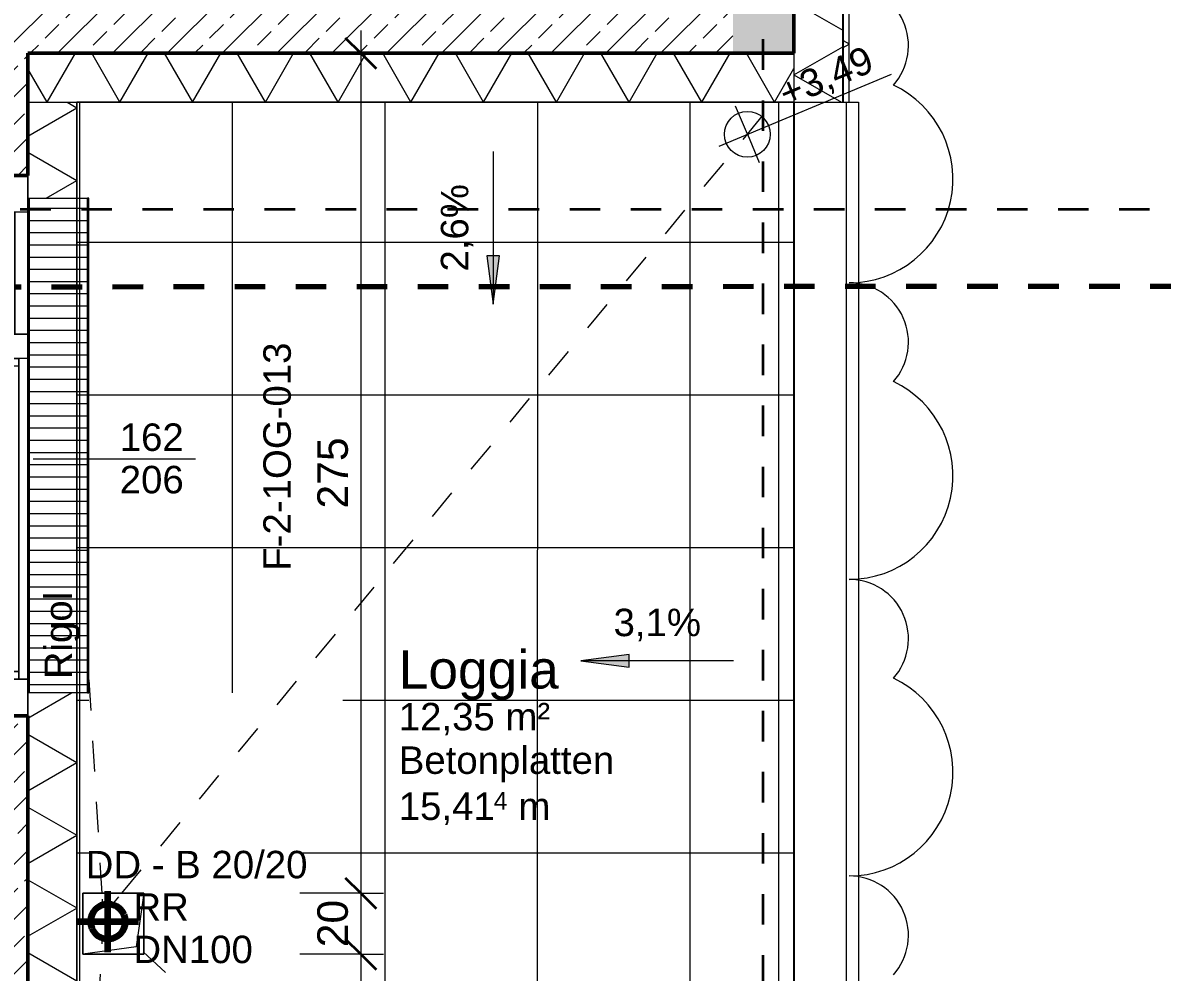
# Model space of a CAD drawing. Header units: metres. Extents: x -67.4 to -27.2, y 43.9 to 89.6.
# Drawn here: x -40.036 to -36.302, y 52.619 to 55.729 of the extents above; entities that cross this region are included whole.
import ezdxf

# ---------------------------------------------------------------- set-up
doc = ezdxf.new("R2010")
doc.units = ezdxf.units.M
for name, pattern in [('Achse', [0.009, 0.005, -0.002, 0, -0.002]), ('Strich Punkt Mittel', [0.015875, 0.00635, -0.004763, 0, -0.004763]), ('Verdeckt Unten', [0.005, 0.003, -0.002])]:
    doc.linetypes.add(name, pattern=pattern)
for name, color, linetype, lineweight in [('A-DETL-GENF_', 92, 'Continuous', 13), ('A-DETL-MBND', 5, 'Continuous', 5), ('A-GLAZ-IDEN_', 152, 'Continuous', 9), ('A_2D', 7, 'Continuous', 13), ('A_Bemassung-50_', 4, 'Continuous', 9), ('A_Bemassung_', 4, 'Continuous', 9), ('A_Beschriftung_', 7, 'Continuous', 9), ('A_Decken', 8, 'Continuous', 13), ('A_Gelaender', 7, 'Continuous', 13), ('A_Raeume_', 7, 'Continuous', 5), ('A_Raeume_Beschriftung_', 7, 'Continuous', 9), ('A_Raster_', 1, 'Continuous', 9), ('A_Waende', 7, 'Continuous', 13), ('G-ANNO-DIMS_', 111, 'Continuous', 9), ('G-ANNO-REVC_', 71, 'Continuous', 9), ('G-ANNO-SYMB_', 111, 'Continuous', 9), ('M-EQPM', 50, 'Continuous', 5), ('M-EQPM-IDEN_', 50, 'Continuous', 9), ('P-PIPE', 3, 'Continuous', 5), ('P-PIPE-CNTR', 3, 'Continuous', 5), ('P-PIPE-IDEN_', 2, 'Continuous', 9)]:
    doc.layers.add(name, color=color, linetype=linetype, lineweight=lineweight)
doc.styles.add('Arial_2', font='arial.ttf', dxfattribs={"height": 0.09})
doc.styles.add('Arial_3', font='arial.ttf', dxfattribs={"height": 0.125})
doc.styles.add('Arial_4', font='arial.ttf', dxfattribs={"height": 0.05849})
doc.styles.add('Arial_5', font='arial.ttf', dxfattribs={"height": 0.1})
doc.dimstyles.new('WGA-Bemaßung_5', dxfattribs={"dimscale": 0.3048, "dimtxt": 0.102026, "dimasz": 0.328084, "dimexe": 0.246063, "dimexo": 0.0625, "dimgap": 0.04101, "dimtad": 1, "dimdec": 1, "dimlfac": 100, "dimrnd": 0.5, "dimdsep": 46, "dimtxsty": 'Arial_5', "dimblk1": 'OBLIQUE', "dimblk2": 'OBLIQUE', "dimsah": 1, "dimcen": 0.09, "dimdle": 0.246063, "dimazin": 2, "dimtfac": 1, "dimtdec": 4, "dimtix": 1, "dimtmove": 0, "dimatfit": 3, "dimfxl": 0.656168, "dimfxlon": 1, "dimtvp": 1, "dimtolj": 1, "dimtzin": 0, "dimarcsym": 2})
pattern_1 = [(45, (0, 0), (-0.08980256, 0.08980256), []), (45, (0.0898, 0), (-0.08980256, 0.08980256), [0.0635, -0.03175])]

# ---------------------------------------------------------------- blocks, each defined once
blk = doc.blocks.new('Typ des oberen Holms - Oberer Geländerholm_Innen_-3408985-263_PP_01OG_BT2')
at = {"layer": 'A_Gelaender', "lineweight": 5}
for p, q in [((-15.1136, 61.332), (-13.3118, 65.6517)), ((-13.2656, 65.6324), (-15.0674, 61.3128)), ((-15.0674, 61.3128), (-15.1136, 61.332))]:
    blk.add_line(p, q, dxfattribs=at)
blk = doc.blocks.new('Typ des oberen Holms - Oberer Geländerholm_Innen_-V3-263_PP_01OG_BT2')
at = {"layer": 'A_Gelaender', "lineweight": 5}
for p, q in [((-15.1136, 61.332), (-13.3118, 65.6517)), ((-15.0674, 61.3128), (-13.2656, 65.6324)), ((-15.1136, 61.332), (-15.0674, 61.3128))]:
    blk.add_line(p, q, dxfattribs=at)
blk = doc.blocks.new('HLS_Rigol - 20x8cm-V63-263_PP_01OG_BT2')
at = {"layer": 'M-EQPM'}
h = blk.add_hatch(dxfattribs=at)
h.set_pattern_fill('FP_108', color=256, style=0, pattern_type=2)
h.set_pattern_definition([(270, (0, 0.6096), (0.04, 0), [])])
h.paths.add_polyline_path([(0, -0.095), (1.62, -0.095), (1.62, 0.095), (0, 0.095), (0, -0.08)])
for p, q in [((0, 0.1), (1.62, 0.1)), ((0, 0.1), (1.62, 0.1)), ((0, 0.097), (1.62, 0.097)), ((0, 0.095), (1.62, 0.095)), ((0, -0.095), (0, -0.06)), ((1.62, -0.06), (1.62, -0.095)), ((0, -0.095), (1.62, -0.095)), ((0, -0.097), (0, -0.095)), ((0, -0.095), (0, -0.1)), ((0, -0.1), (0, -0.097)), ((0, -0.097), (1.62, -0.097)), ((0, -0.1), (1.62, -0.1)), ((0, -0.1), (1.62, -0.1)), ((0, -0.1), (1.62, -0.1)), ((1.62, -0.095), (1.62, -0.097)), ((1.62, -0.1), (1.62, -0.097)), ((1.62, -0.097), (1.62, -0.1))]:
    blk.add_line(p, q, dxfattribs=at)
blk = doc.blocks.new('Symbol_Schatten - Bodendurchbruch_Schatten-V114-263_PP_01OG_BT2')
at = {"layer": 'A-DETL-MBND'}
for p, q in [((0.1, -0.1), (0.1, 0.1)), ((0.1, 0.1), (0.1, -0.1)), ((-0.08, -0.1), (0.1, -0.1)), ((0.1, -0.1), (-0.08, -0.1))]:
    blk.add_line(p, q, dxfattribs=at)
blk = doc.blocks.new('Symbol_Schatten - Bodendurchbruch_Schatten-V115-263_PP_01OG_BT2')
at = {"layer": 'A-DETL-MBND'}
for p, q in [((0.1, 0.1), (-0.1, 0.1)), ((-0.1, 0.1), (-0.1, -0.1)), ((-0.1, -0.1), (-0.1, 0.1)), ((-0.1, 0.1), (0.1, 0.1)), ((0.1, -0.1), (0.1, 0.1)), ((0.1, 0.1), (0.1, -0.1)), ((-0.1, -0.1), (0.1, -0.1)), ((0.1, -0.1), (-0.1, -0.1))]:
    blk.add_line(p, q, dxfattribs=at)
blk = doc.blocks.new('Symbol_Schatten_Verdeckt_unten - Bodendurchbruch_Schatten_Verdeckt_unten-8269587-263_PP_01OG_BT2')
at = {"layer": 'A-DETL-MBND'}
for p, q in [((-0.1, -0.1), (-0.1, 0.1)), ((-0.1, 0.1), (0.1, 0.1)), ((-0.1, -0.1), (-0.075, 0.075)), ((-0.075, 0.075), (0.1, 0.1))]:
    blk.add_line(p, q, dxfattribs=at)
blk = doc.blocks.new('Fens_Tuer_2tlg - DK_DF_SL_1770x2520_Terrassentür dicke Aufbau NEU 2-V125-263_PP_01OG_BT2')
at = {"layer": 'A_2D', "lineweight": 5}
for p, q in [((-0.765, 0), (-0.765, 1.05)), ((-0.885, 0.1), (0.885, 0.1)), ((-0.885, 0.1), (0.885, 0.1)), ((-0.885, 0.1), (0.885, 0.1)), ((-0.885, -0.1), (-0.885, 0.1)), ((-0.885, 0.1), (-0.885, -0.1)), ((0.885, 0.1), (0.885, -0.1)), ((0.885, -0.1), (0.885, 0.1)), ((-0.785, 0.02), (-0.74, 0.02)), ((-0.785, 0), (-0.785, 0.02)), ((-0.785, 0.02), (-0.785, 0)), ((0.305, 0.02), (-0.785, 0.02)), ((-0.74, 0.02), (-0.74, -0.07)), ((-0.74, -0.07), (-0.74, 0.02)), ((-0.74, 0.02), (0.26, 0.02)), ((0.26, 0.02), (0.305, 0.02)), ((0.26, -0.07), (0.26, 0.02)), ((0.26, -0.07), (0.26, 0.02)), ((0.305, 0.02), (0.305, 0)), ((0.305, 0.02), (0.305, 0)), ((-0.885, -0.1), (-0.885, 0)), ((-0.885, 0), (-0.765, 0)), ((-0.885, 0), (0.885, 0)), ((-0.885, -0.1), (-0.885, 0)), ((-0.765, 0), (-0.785, 0)), ((-0.785, 0), (0.305, 0)), ((-0.765, -0.07), (-0.765, 0)), ((-0.765, 0), (-0.765, -0.07)), ((0.285, 0), (-0.765, 0)), ((-0.765, 0), (-0.765, -0.1)), ((0.285, 0), (-0.765, 0)), ((-0.765, -0.1), (-0.765, 0)), ((-0.74, -0.018), (0.26, -0.018)), ((-0.74, -0.032), (-0.74, -0.018)), ((-0.74, -0.018), (-0.74, -0.032)), ((0.26, -0.018), (-0.74, -0.018)), ((0.26, -0.032), (-0.74, -0.032)), ((-0.74, -0.032), (0.26, -0.032)), ((0.26, -0.018), (0.26, -0.032)), ((0.26, -0.032), (0.26, -0.018)), ((0.285, 0), (0.285, -0.07)), ((0.305, 0), (0.285, 0)), ((0.285, 0), (0.285, -0.07)), ((0.285, -0.1), (0.285, 0)), ((0.285, 0), (0.365, 0)), ((0.285, -0.1), (0.285, 0)), ((0.365, 0), (0.365, -0.1)), ((0.765, 0), (0.365, 0)), ((0.365, -0.1), (0.365, 0)), ((0.765, -0.1), (0.765, 0)), ((0.765, 0), (0.885, 0)), ((0.765, -0.1), (0.765, 0)), ((0.885, 0), (0.885, -0.1)), ((0.885, -0.1), (0.885, 0)), ((-0.74, -0.07), (-0.765, -0.07)), ((-0.765, -0.07), (0.285, -0.07)), ((0.26, -0.07), (-0.74, -0.07)), ((0.285, -0.07), (0.26, -0.07)), ((0.365, -0.043), (0.765, -0.043)), ((0.365, -0.057), (0.365, -0.043)), ((0.365, -0.043), (0.365, -0.057)), ((0.765, -0.043), (0.365, -0.043)), ((0.765, -0.057), (0.365, -0.057)), ((0.365, -0.057), (0.765, -0.057)), ((0.765, -0.043), (0.765, -0.057)), ((0.765, -0.057), (0.765, -0.043)), ((-0.885, -0.1), (0.885, -0.1)), ((0.885, -0.1), (-0.885, -0.1)), ((-0.765, -0.1), (-0.885, -0.1)), ((0.885, -0.1), (-0.885, -0.1)), ((-0.765, -0.1), (0.285, -0.1)), ((0.365, -0.1), (0.285, -0.1)), ((0.365, -0.1), (0.765, -0.1)), ((0.885, -0.1), (0.765, -0.1)), ((-0.81, -0.26), (0.81, -0.26))]:
    blk.add_line(p, q, dxfattribs=at)
blk.add_arc((-0.765, 0), 1.05, 360, 90, dxfattribs=at)
blk = doc.blocks.new('BS_Fens_PP - rechts-2843221-263_PP_01OG_BT2')
at = {"layer": 'A-GLAZ-IDEN_'}
blk.add_line((0, 0.000124), (0, -0.010513), dxfattribs=at)
blk = doc.blocks.new('DIMBLOCK704-263_PP_01OG_BT2')
at = {"layer": 'A_Bemassung-50_', "transparency": 16777216}
for p, q in [((-38.9281, 55.7035), (-38.9282, 52.8771)), ((-38.9281, 55.6285), (-39.0031, 55.6285)), ((-38.9281, 55.6285), (-38.7281, 55.6285)), ((-38.9282, 52.8771), (-39.1282, 52.8771)), ((-38.9282, 52.8771), (-38.8532, 52.8771))]:
    blk.add_line(p, q, dxfattribs=at)
at = {"layer": 'A_Bemassung-50_', "lineweight": 35, "transparency": 16777216}
for p, q in [((-38.9281, 55.6285), (-38.9781, 55.6785)), ((-38.9281, 55.6285), (-38.8781, 55.5785)), ((-38.9282, 52.8771), (-38.9782, 52.9271)), ((-38.9282, 52.8771), (-38.8782, 52.8271))]:
    blk.add_line(p, q, dxfattribs=at)
at = {"layer": 'A_Bemassung-50_', "color": 0, "transparency": 16777216, "insert": (-39.0705, 54.1374), "char_height": 0.1, "width": 0.276883, "attachment_point": 1, "rotation": 90, "line_spacing_factor": 0.941778, "style": 'Arial_5'}
blk.add_mtext('275', dxfattribs=at)
blk = doc.blocks.new('_Oblique')
at = {"color": 0, "linetype": 'ByBlock', "lineweight": -2}
blk.add_line((-0.5, -0.5), (0.5, 0.5), dxfattribs=at)
blk = doc.blocks.new('DIMBLOCK705-263_PP_01OG_BT2')
at = {"layer": 'A_Bemassung-50_', "lineweight": 35, "transparency": 16777216}
for p, q in [((-38.9282, 52.8771), (-38.9782, 52.9271)), ((-38.9282, 52.8771), (-38.8782, 52.8271)), ((-38.9282, 52.6771), (-38.9782, 52.7271)), ((-38.9282, 52.6771), (-38.8782, 52.6271))]:
    blk.add_line(p, q, dxfattribs=at)
at = {"layer": 'A_Bemassung-50_', "transparency": 16777216}
for p, q in [((-38.9282, 52.8771), (-39.1282, 52.8771)), ((-38.9282, 52.8771), (-38.9282, 52.6771)), ((-38.9282, 52.8771), (-38.8532, 52.8771)), ((-38.9282, 52.6771), (-39.1282, 52.6771)), ((-38.9282, 52.6771), (-38.8532, 52.6771))]:
    blk.add_line(p, q, dxfattribs=at)
at = {"layer": 'A_Bemassung-50_', "color": 0, "transparency": 16777216, "insert": (-39.0705, 52.7002), "char_height": 0.1, "width": 0.184588, "attachment_point": 1, "rotation": 90, "line_spacing_factor": 0.941778, "style": 'Arial_5'}
blk.add_mtext('20', dxfattribs=at)
blk = doc.blocks.new('DIMBLOCK706-263_PP_01OG_BT2')
at = {"layer": 'A_Bemassung-50_', "lineweight": 35, "transparency": 16777216}
for p, q in [((-38.9282, 52.6771), (-38.9782, 52.7271)), ((-38.9282, 52.6771), (-38.8782, 52.6271)), ((-38.9283, 49.643), (-38.9783, 49.693)), ((-38.9283, 49.643), (-38.8783, 49.593))]:
    blk.add_line(p, q, dxfattribs=at)
at = {"layer": 'A_Bemassung-50_', "transparency": 16777216}
for p, q in [((-38.9282, 52.6771), (-39.1282, 52.6771)), ((-38.9282, 52.6771), (-38.9283, 49.568)), ((-38.9282, 52.6771), (-38.8532, 52.6771)), ((-38.9283, 49.643), (-39.1283, 49.643)), ((-38.9283, 49.643), (-38.8533, 49.643))]:
    blk.add_line(p, q, dxfattribs=at)
at = {"layer": 'A_Bemassung-50_', "color": 0, "transparency": 16777216, "insert": (-39.0705, 50.9866), "char_height": 0.1, "width": 0.416266, "attachment_point": 1, "rotation": 90, "line_spacing_factor": 0.941778, "style": 'Arial_5'}
blk.add_mtext('303,5', dxfattribs=at)
blk = doc.blocks.new('Family - ___-11916813-263_PP_01OG_BT2')
at = {"layer": 'G-ANNO-REVC_'}
for centre, radius, start, end in [((-13.028, 65.7345), 0.1943, 295.5497, 67.36), ((-13.1963, 65.331), 0.34, 247.36, 42.1512), ((-13.402, 64.8378), 0.1943, 295.5497, 67.36), ((-13.5703, 64.4343), 0.34, 247.36, 42.1512), ((-13.776, 63.9411), 0.1943, 295.5497, 67.36), ((-13.9443, 63.5376), 0.34, 247.36, 42.1512), ((-14.15, 63.0444), 0.1943, 295.5497, 67.36)]:
    blk.add_arc(centre, radius, start, end, dxfattribs=at)
blk = doc.blocks.new('Höhenkoten - 018-55644-263_PP_01OG_BT2')
at = {"layer": 'G-ANNO-DIMS_'}
for p, q in [((0, 0), (0, 0.002)), ((-0.002, 0), (0.010242, 0)), ((0, 0), (0, -0.002))]:
    blk.add_line(p, q, dxfattribs=at)
blk.add_circle((0, 0), 0.0015, dxfattribs=at)

msp = doc.modelspace()

# ---------------------------------------------------------------- hatches: boundary and pattern name
at = {"layer": 'A-DETL-GENF_', "lineweight": 5}
h = msp.add_hatch(dxfattribs=at)
h.set_pattern_fill('FP_171', color=252, style=0, pattern_type=2)
h.set_pattern_definition([(89.998, (-85.848, 81.011), (-0.5, 1.75e-05), []), (179.998, (-85.848, 81.011), (-1.75e-05, -0.5), [])])
h.paths.add_polyline_path([(-39.8588, 49.7116), (-37.5089, 50.7195), (-37.5089, 55.4684), (-39.8586, 55.4685), (-39.8588, 49.9276)])
h.paths.add_polyline_path([(-39.8188, 51.9106), (-39.8187, 52.6771), (-39.6387, 52.6771), (-39.6387, 52.8771), (-39.8137, 52.8521), (-39.8387, 52.6771), (-39.8387, 52.8771), (-39.8189, 52.8771), (-39.8187, 53.5852), (-39.8157, 53.5361), (-39.7277, 53.6097), (-39.7318, 53.5335), (-38.9868, 53.5335), (-38.9868, 53.1739), (-39.1244, 53.1739), (-39.1244, 52.2084), (-39.8187, 51.9106)])
h.paths.add_polyline_path([(-39.8187, 55.1535), (-39.8187, 55.1535), (-39.8187, 55.3877)])
h.paths.add_polyline_path([(-35.4186, 59.5384), (-35.4186, 59.5384), (-35.644, 59.5384)])
h.paths.add_polyline_path([(-37.2796, 59.6652), (-37.2647, 59.6652), (-37.2503, 59.6691), (-37.2374, 59.6766), (-37.2268, 59.6872), (-37.2194, 59.7001), (-37.2156, 59.7146), (-37.2156, 59.7295), (-37.2195, 59.7439), (-37.227, 59.7568), (-37.2376, 59.7673), (-37.2505, 59.7747), (-37.265, 59.7786), (-37.2799, 59.7785), (-37.2943, 59.7746), (-37.3086, 59.7657), (-37.3177, 59.7566), (-37.3251, 59.7436), (-37.329, 59.7292), (-37.3286, 59.7133), (-37.325, 59.6999), (-37.3175, 59.687), (-37.307, 59.6765), (-37.294, 59.669)])
h.paths.add_polyline_path([(-37.3086, 60.5211), (-37.3086, 62.1411), (-37.3486, 62.1411), (-37.3486, 60.5211), (-37.3116, 60.5211)])
h.paths.add_polyline_path([(-52.7485, 64.3116), (-52.7483, 71.7218), (-54.3483, 71.7219), (-54.3485, 64.3116), (-52.7684, 64.3116)])
h.paths.add_polyline_path([(-35.4184, 66.3384), (-35.4184, 66.3384), (-35.644, 66.3384)])
h.paths.add_polyline_path([(-37.2813, 66.4329), (-37.2664, 66.433), (-37.252, 66.4368), (-37.2381, 66.4453), (-37.2285, 66.4549), (-37.2211, 66.4679), (-37.2173, 66.4823), (-37.2176, 66.4982), (-37.2212, 66.5116), (-37.2287, 66.5245), (-37.2393, 66.535), (-37.2522, 66.5424), (-37.2666, 66.5463), (-37.2816, 66.5462), (-37.296, 66.5423), (-37.3089, 66.5348), (-37.3194, 66.5243), (-37.3268, 66.5113), (-37.3306, 66.4969), (-37.3306, 66.482), (-37.3267, 66.4676), (-37.3192, 66.4547), (-37.3084, 66.444), (-37.2957, 66.4367), (-37.2867, 66.4344)])
h.paths.add_polyline_path([(-52.7484, 66.6449), (-52.7503, 66.6744), (-53.2979, 66.6744), (-53.2506, 66.8083), (-53.3468, 66.8083), (-53.2979, 66.9628), (-53.2978, 67.9718), (-52.7503, 67.9718), (-52.7503, 67.4575), (-52.7484, 67.4575), (-52.7484, 66.8083)])
h.paths.add_polyline_path([(-37.3084, 67.4037), (-37.3084, 69.0237), (-37.3484, 69.0237), (-37.3483, 67.4037), (-37.3114, 67.4037)])
h.paths.add_polyline_path([(-52.7503, 68.0518), (-52.7684, 68.0519), (-52.7684, 68.2027), (-52.9434, 68.1777), (-52.9614, 68.0518), (-53.2978, 68.0519), (-53.2978, 69.3198), (-52.7502, 69.3198), (-52.7503, 68.0519)])
h.paths.add_polyline_path([(-35.4182, 72.6384), (-35.4182, 72.6384), (-35.644, 72.6384)])
h.paths.add_polyline_path([(-37.2797, 73.3336), (-37.2647, 73.3336), (-37.2503, 73.3375), (-37.2374, 73.345), (-37.2269, 73.3556), (-37.2195, 73.3685), (-37.2157, 73.383), (-37.2157, 73.3979), (-37.2196, 73.4123), (-37.2271, 73.4252), (-37.2377, 73.4357), (-37.2506, 73.4431), (-37.265, 73.447), (-37.2799, 73.4469), (-37.2943, 73.443), (-37.3082, 73.4346), (-37.3178, 73.425), (-37.3252, 73.412), (-37.329, 73.3976), (-37.329, 73.3827), (-37.3251, 73.3683), (-37.3176, 73.3554), (-37.307, 73.3449), (-37.2941, 73.3374)])
h.paths.add_polyline_path([(-37.3082, 73.6624), (-37.3082, 74.7124), (-37.3482, 74.7124), (-37.3481, 73.6624), (-37.3112, 73.6624)])
h.paths.add_polyline_path([(-37.3082, 75.4874), (-37.3082, 75.4874), (-37.3082, 76.5374), (-37.3481, 76.5374), (-37.3481, 75.4874), (-37.3111, 75.4874)])
h.paths.add_polyline_path([(-37.3273, 76.6372), (-37.3273, 76.6384), (-37.3473, 76.6384), (-37.3473, 76.6372), (-37.3279, 76.6372)])
h.paths.add_polyline_path([(-35.4181, 76.638), (-35.4183, 76.6384), (-35.4183, 76.638)])
h.paths.add_polyline_path([(-37.5481, 78.6563), (-37.5481, 83.0394), (-40.5679, 83.0394), (-40.5681, 78.6564), (-37.6336, 78.6563)])
h.paths.add_polyline_path([(-39.8047, 80.0399), (-40.528, 80.0399), (-40.528, 80.0864), (-40.5503, 80.0864), (-40.548, 80.1217), (-40.548, 80.6482), (-40.5533, 80.6519), (-40.5531, 81.3156), (-39.6672, 81.3156), (-39.6672, 80.0399)])
h.paths.add_polyline_path([(-40.548, 80.5137), (-40.348, 80.5137), (-40.348, 80.7137), (-40.523, 80.6887), (-40.5473, 80.5188)])
at = {"layer": 'A_Waende', "lineweight": 5}
h = msp.add_hatch(dxfattribs=at)
h.set_pattern_fill('FP_4', color=250, style=0, pattern_type=2)
h.set_pattern_definition(pattern_1)
h.paths.add_polyline_path([(-37.5088, 55.6285), (-37.5088, 55.6285), (-37.5088, 56.4285), (-37.7087, 56.4285), (-37.7087, 55.6285), (-37.5089, 55.6285)])
h.paths.add_polyline_path([(-37.5087, 57.6285), (-37.5086, 60.0586), (-37.7086, 60.0586), (-37.7086, 57.6285)])
h.paths.add_polyline_path([(-37.5086, 60.1936), (-37.5087, 60.4461), (-37.7086, 60.4461), (-37.7086, 60.1936), (-37.5555, 60.1936)])
h.paths.add_polyline_path([(-37.6086, 60.1261), (-37.7086, 60.1936), (-37.7086, 60.0586)])
h.paths.add_polyline_path([(-37.5086, 60.0586), (-37.5086, 60.1936), (-37.6086, 60.1261), (-37.5725, 60.1017)])
h.paths.add_polyline_path([(-37.5086, 62.2161), (-37.5086, 63.3111), (-37.7085, 63.3111), (-37.7085, 62.2161), (-37.5086, 62.2161)])
h.paths.add_polyline_path([(-37.5086, 62.2161), (-37.5086, 62.2161), (-37.526, 62.2635)])
h.paths.add_polyline_path([(-37.5085, 64.5111), (-37.5084, 66.9436), (-37.7084, 66.9436), (-37.7084, 64.5111)])
h.paths.add_polyline_path([(-37.5084, 67.0786), (-37.6084, 67.0111), (-37.7084, 67.0786), (-37.5548, 67.0786)])
h.paths.add_polyline_path([(-37.5084, 66.9436), (-37.5085, 67.3287), (-37.7084, 67.3287), (-37.7084, 66.9436), (-37.6084, 67.0111), (-37.5719, 66.9864)])
h.paths.add_polyline_path([(-37.5084, 69.0987), (-37.5084, 69.0987), (-37.5084, 70.1937), (-37.7083, 70.1937), (-37.7083, 69.0987), (-37.6084, 69.0987)])
h.paths.add_polyline_path([(-37.5084, 69.0987), (-37.5084, 69.0987), (-37.6084, 69.3712)])
h.paths.add_polyline_path([(-37.5083, 71.3937), (-37.5083, 73.5874), (-37.7082, 73.5874), (-37.7083, 71.3937)])
h.paths.add_polyline_path([(-37.5082, 74.7874), (-37.5082, 75.4124), (-37.7082, 75.4124), (-37.7082, 74.7874), (-37.6082, 74.7874)])
h.paths.add_polyline_path([(-37.5081, 76.6124), (-37.5081, 76.8649), (-37.7081, 76.8649), (-37.7081, 76.6124), (-37.6709, 76.6124)])
h.paths.add_polyline_path([(-37.5081, 76.9999), (-37.5081, 78.4963), (-37.7081, 78.4963), (-37.7081, 76.9999), (-37.5541, 76.9999)])
h.paths.add_polyline_path([(-37.6081, 76.9324), (-37.7081, 76.9999), (-37.7081, 76.865), (-37.6465, 76.9065)])
h.paths.add_polyline_path([(-37.5081, 76.8649), (-37.5081, 76.9999), (-37.6081, 76.9324), (-37.5407, 76.8869)])
h = msp.add_hatch(dxfattribs=at)
h.set_pattern_fill('FP_5', color=250, angle=-157.36, style=0, pattern_type=2)
h.set_pattern_definition([(269.998, (-37.5087, 56.51105), (0.20637, -7e-06), []), (329.998, (-37.5087, 56.51105), (0.10319, 0.17872), []), (29.998, (-37.5087, 56.51105), (-0.10318, 0.178725), [])])
h.paths.add_polyline_path([(-37.3488, 55.4684), (-37.3487, 56.5034), (-37.5087, 56.5034), (-37.5088, 55.4685), (-37.4188, 55.4685)])
h = msp.add_hatch(dxfattribs=at)
h.set_pattern_fill('FP_165', color=250, angle=202.64, style=0, pattern_type=2)
h.set_pattern_definition([(90, (-37.3278, 55.65904), (-0.20638, -8e-15), []), (150, (-37.3278, 55.65904), (-0.10318, -0.17872), []), (210, (-37.3278, 55.65904), (0.10319, -0.17872), [])])
h.paths.add_polyline_path([(-37.3479, 55.4684), (-37.3279, 55.4685), (-37.3279, 55.8484), (-37.3479, 55.8484), (-37.3479, 55.4685)])
h = msp.add_hatch(dxfattribs=at)
h.set_pattern_fill('FP_4', color=250, style=0, pattern_type=2)
h.set_pattern_definition(pattern_1)
h.paths.add_polyline_path([(-37.7088, 55.6285), (-37.7088, 55.8285), (-40.2186, 55.8285), (-40.2186, 55.6285), (-38.4403, 55.6285)])
h = msp.add_hatch(dxfattribs=at)
h.set_pattern_fill('FP_4', color=250, style=0, pattern_type=2)
h.set_pattern_definition(pattern_1)
h.paths.add_polyline_path([(-40.2188, 49.5573), (-40.0188, 49.643), (-40.0188, 50.371), (-40.2188, 50.371), (-40.2188, 49.643)])
h.paths.add_polyline_path([(-40.1188, 50.4385), (-40.2188, 50.506), (-40.2187, 50.3711), (-40.1568, 50.4129)])
h.paths.add_polyline_path([(-40.0188, 50.371), (-40.0188, 50.506), (-40.1188, 50.4385), (-40.0188, 50.371)])
h.paths.add_polyline_path([(-40.0188, 50.506), (-40.0188, 50.7585), (-40.2188, 50.7585), (-40.2187, 50.506), (-40.0188, 50.506)])
h.paths.add_polyline_path([(-40.0187, 52.5285), (-40.0187, 53.4585), (-40.2187, 53.4585), (-40.2187, 52.5285), (-40.1187, 52.5285)])
h.paths.add_polyline_path([(-40.0187, 55.2285), (-40.0186, 55.6285), (-40.2186, 55.6285), (-40.2186, 55.2285), (-40.0187, 55.2285)])
h = msp.add_hatch(dxfattribs=at)
h.set_pattern_fill('FP_6', color=250, angle=-157.36, style=0, pattern_type=2)
h.set_pattern_definition([(359.998, (-38.76411, 55.46846), (7e-06, 0.20637), []), (59.998, (-38.76411, 55.46846), (-0.178727, 0.103196), []), (119.998, (-38.76411, 55.46846), (-0.178725, -0.10318), [])])
h.paths.add_polyline_path([(-37.5089, 55.4685), (-37.5088, 55.4685), (-37.5089, 55.6285), (-40.0186, 55.6285), (-40.0186, 55.4685), (-37.5279, 55.4685)])
h = msp.add_hatch(dxfattribs=at)
h.set_pattern_fill('FP_65', color=250, angle=202.64, style=0, pattern_type=2)
h.set_pattern_definition([(89.998, (-39.85856, 52.59038), (-0.20637, 7e-06), []), (149.998, (-39.85856, 52.59038), (-0.103191, -0.178718), []), (209.998, (-39.85856, 52.59038), (0.103179, -0.178725), [])])
h.paths.add_polyline_path([(-40.0188, 49.643), (-39.8588, 49.7116), (-39.8588, 50.8335), (-40.0188, 50.8335), (-40.0188, 49.6774)])
h.paths.add_polyline_path([(-39.8587, 52.4535), (-39.8588, 53.5335), (-40.0187, 53.5335), (-40.0187, 52.4535), (-39.8588, 52.4535)])
h.paths.add_polyline_path([(-39.9196, 53.5335), (-39.9196, 53.5335), (-39.8588, 53.5335)])
h.paths.add_polyline_path([(-39.8587, 55.1535), (-39.8588, 55.4685), (-40.0186, 55.4685), (-40.0186, 55.1535), (-39.8587, 55.1535)])
at = {"layer": 'G-ANNO-DIMS_'}
for points in [[(-38.4947, 54.8064), (-38.4738, 54.9651), (-38.5156, 54.9651)], [(-38.2072, 53.6382), (-38.0484, 53.6173), (-38.0484, 53.6591)]]:
    msp.add_hatch(color=256, dxfattribs=at).paths.add_polyline_path(points)

# ---------------------------------------------------------------- linework, layer by layer
at = {"layer": 'A_2D'}
for p, q in [((-39.8586, 55.4685), (-39.8588, 49.7116)), ((-37.5088, 55.4685), (-39.8586, 55.4685)), ((-37.5089, 50.7195), (-37.5088, 55.4685))]:
    msp.add_line(p, q, dxfattribs=at)
at = {"layer": 'A_Decken', "linetype": 'Verdeckt Unten'}
for p, q in [((-39.7109, 52.8771), (-37.5749, 55.4685)), ((-39.7754, 52.8771), (-39.8187, 53.586)), ((-39.7422, 52.8393), (-39.7206, 52.8654)), ((-39.773, 52.8387), (-39.7742, 52.8578)), ((-39.8188, 51.9128), (-39.7749, 52.7307)), ((-37.5089, 50.7195), (-39.7115, 52.7496))]:
    msp.add_line(p, q, dxfattribs=at)
at = {"layer": 'A_Decken'}
for p, q in [((-39.8187, 55.1535), (-39.8237, 55.1535)), ((-39.8187, 53.5335), (-39.8187, 55.1535)), ((-39.8237, 53.5335), (-39.8187, 53.5335)), ((-39.6387, 52.8771), (-39.6387, 52.6771)), ((-39.6387, 52.6771), (-39.8187, 52.6771))]:
    msp.add_line(p, q, dxfattribs=at)
at = {"layer": 'A_Raeume_', "flags": 128}
msp.add_lwpolyline([(-39.8588, 49.7116), (-37.5079, 50.7199), (-37.5079, 55.4685), (-39.8586, 55.4685)], close=True, dxfattribs=at)
at = {"layer": 'A_Raster_', "linetype": 'Strich Punkt Mittel', "lineweight": 35}
for p, q in [((-37.6095, 48.5744), (-37.6083, 85.8699)), ((-56.2436, 55.1189), (-31.8008, 55.1182))]:
    msp.add_line(p, q, dxfattribs=at)
at = {"layer": 'A_Waende', "color": 250, "lineweight": 5}
for p, q in [((-37.3488, 55.4684), (-37.3487, 56.5034)), ((-37.3479, 55.8484), (-37.3479, 55.4684)), ((-37.3279, 55.4684), (-37.3279, 55.8484)), ((-39.8587, 55.1535), (-39.8586, 55.4685)), ((-39.8586, 55.4685), (-37.3488, 55.4684)), ((-37.3479, 55.4684), (-37.3279, 55.4684)), ((-40.0187, 55.2285), (-40.0187, 55.1535)), ((-40.0187, 55.1535), (-39.8587, 55.1535)), ((-40.0187, 53.5335), (-40.0187, 53.4585)), ((-39.8587, 53.5335), (-40.0187, 53.5335)), ((-39.8587, 52.4535), (-39.8587, 53.5335))]:
    msp.add_line(p, q, dxfattribs=at)
at = {"layer": 'A_Waende', "color": 10, "lineweight": 50}
for p, q in [((-37.5088, 55.6285), (-37.5087, 56.4285)), ((-40.0187, 55.2285), (-40.0186, 55.6285)), ((-40.0186, 55.6285), (-37.5088, 55.6285)), ((-40.2187, 55.2285), (-40.0187, 55.2285)), ((-40.0187, 53.4585), (-40.2187, 53.4585)), ((-40.0187, 52.5285), (-40.0187, 53.4585))]:
    msp.add_line(p, q, dxfattribs=at)
at = {"layer": 'A_Waende'}
for p, q in [((-37.3488, 55.4685), (-37.3479, 55.4685)), ((-37.3379, 55.4684), (-37.3379, 50.7885)), ((-37.3279, 55.4685), (-37.2979, 55.4685)), ((-37.2979, 55.4685), (-37.2979, 50.7885)), ((-40.0187, 53.5335), (-40.0187, 55.1535))]:
    msp.add_line(p, q, dxfattribs=at)
at = {"layer": 'G-ANNO-DIMS_'}
for p, q in [((-38.4947, 55.3064), (-38.4947, 54.8064)), ((-38.4738, 54.9651), (-38.5156, 54.9651)), ((-38.5156, 54.9651), (-38.4947, 54.8064)), ((-38.4947, 54.8064), (-38.4738, 54.9651)), ((-38.0484, 53.6591), (-38.2072, 53.6382)), ((-38.0484, 53.6173), (-38.0484, 53.6591)), ((-38.2072, 53.6382), (-38.0484, 53.6173)), ((-37.7072, 53.6382), (-38.2072, 53.6382))]:
    msp.add_line(p, q, dxfattribs=at)
at = {"layer": 'G-ANNO-SYMB_', "linetype": 'Achse', "lineweight": 70}
msp.add_line((-46.7413, 54.8603), (-35.1839, 54.8666), dxfattribs=at)
at = {"layer": 'P-PIPE', "color": 150, "lineweight": 100}
for start, end in [(112.64, 202.64), (22.64, 112.64), (292.64, 22.64), (202.64, 292.64)]:
    msp.add_arc((-39.7565, 52.7845), 0.0571, start, end, dxfattribs=at)
at = {"layer": 'P-PIPE-CNTR', "color": 150, "lineweight": 100}
for p, q in [((-39.7565, 52.6845), (-39.7565, 52.8845)), ((-39.8565, 52.7845), (-39.6565, 52.7845))]:
    msp.add_line(p, q, dxfattribs=at)

# ---------------------------------------------------------------- block references
at = {"layer": 'A-DETL-MBND'}
for name in ['Symbol_Schatten - Bodendurchbruch_Schatten-V115-263_PP_01OG_BT2', 'Symbol_Schatten - Bodendurchbruch_Schatten-V114-263_PP_01OG_BT2']:
    msp.add_blockref(name, (-39.7387, 52.7771), dxfattribs=at)
at = {"layer": 'A-DETL-MBND', "rotation": 180}
msp.add_blockref('Symbol_Schatten_Verdeckt_unten - Bodendurchbruch_Schatten_Verdeckt_unten-8269587-263_PP_01OG_BT2', (-39.7387, 52.7771), dxfattribs=at)
at = {"layer": 'A-GLAZ-IDEN_', "xscale": 49.99999999999998, "yscale": 49.99999999999998, "zscale": 49.99999999999998, "rotation": 89.99827587846517}
msp.add_blockref('BS_Fens_PP - rechts-2843221-263_PP_01OG_BT2', (-39.9955, 54.3005), dxfattribs=at)
at = {"layer": 'A_2D', "lineweight": 5, "rotation": 89.9982758784651}
msp.add_blockref('Fens_Tuer_2tlg - DK_DF_SL_1770x2520_Terrassentür dicke Aufbau NEU 2-V125-263_PP_01OG_BT2', (-40.1187, 54.3435), dxfattribs=at)
at = {"layer": 'A_Gelaender', "lineweight": 5, "rotation": 22.64000000000043}
for name in ['Typ des oberen Holms - Oberer Geländerholm_Innen_-3408985-263_PP_01OG_BT2', 'Typ des oberen Holms - Oberer Geländerholm_Innen_-V3-263_PP_01OG_BT2']:
    msp.add_blockref(name, (0, 0), dxfattribs=at)
at = {"layer": 'G-ANNO-DIMS_', "xscale": 49.99999999999998, "yscale": 49.99999999999998, "zscale": 49.99999999999998, "rotation": 22.64000000000044}
msp.add_blockref('Höhenkoten - 018-55644-263_PP_01OG_BT2', (-37.6616, 55.3633), dxfattribs=at)
at = {"layer": 'G-ANNO-REVC_', "rotation": 22.64000000000043}
msp.add_blockref('Family - ___-11916813-263_PP_01OG_BT2', (0, 0), dxfattribs=at)
at = {"layer": 'M-EQPM', "rotation": 89.9982758784651}
msp.add_blockref('HLS_Rigol - 20x8cm-V63-263_PP_01OG_BT2', (-39.9187, 53.5335), dxfattribs=at)

# ---------------------------------------------------------------- texts
at = {"layer": 'A-GLAZ-IDEN_', "char_height": 0.09, "attachment_point": 1, "style": 'Arial_2'}
for s, insert, width, rotation in [('F-2-1OG-013', (-39.2474, 53.9336), 0.889873, 90), ('162', (-39.7179, 54.4161), 0.252532, 359.9983), ('206', (-39.7179, 54.2772), 0.252532, 359.9983)]:
    msp.add_mtext(s, dxfattribs=dict(at, insert=insert, width=width, rotation=rotation))
at = {"layer": 'A_Beschriftung_', "insert": (-39.8294, 53.0161), "char_height": 0.09, "width": 0.861814, "attachment_point": 1, "style": 'Arial_2'}
msp.add_mtext('DD - B 20/20', dxfattribs=at)
at = {"layer": 'A_Raeume_Beschriftung_', "attachment_point": 1}
for s, insert, char_height, width, style in [('Loggia', (-38.8037, 53.6726), 0.125, 0.633333, 'Arial_3'), ('12,35 m²', (-38.8037, 53.5007), 0.09, 0.58924, 'Arial_2'), ('Betonplatten', (-38.8037, 53.3581), 0.09, 0.825738, 'Arial_2'), ('15,41', (-38.8037, 53.2072), 0.09, 0.376793, 'Arial_2'), ('4', (-38.4928, 53.2091), 0.0585, 0.056118, 'Arial_4'), (' m', (-38.4465, 53.2072), 0.09, 0.164346, 'Arial_2')]:
    msp.add_mtext(s, dxfattribs=dict(at, insert=insert, char_height=char_height, width=width, style=style))
at = {"layer": 'G-ANNO-DIMS_', "char_height": 0.09, "attachment_point": 1, "line_spacing_factor": 0.941778, "style": 'Arial_2'}
for s, insert, width, rotation in [('+3,49', (-37.5683, 55.5334), 0.380128, 22.64), ('2,6%', (-38.6658, 54.9136), 0.342666, 90)]:
    msp.add_mtext(s, dxfattribs=dict(at, insert=insert, width=width, rotation=rotation))
at = {"layer": 'G-ANNO-DIMS_', "insert": (-38.0999, 53.8093), "char_height": 0.09, "width": 0.342666, "attachment_point": 1, "line_spacing_factor": 0.941778, "style": 'Arial_2'}
msp.add_mtext('3,1%', dxfattribs=at)
at = {"layer": 'M-EQPM-IDEN_', "insert": (-39.9643, 53.5781), "char_height": 0.09, "width": 0.3327, "attachment_point": 1, "rotation": 90, "style": 'Arial_2'}
msp.add_mtext('Rigol', dxfattribs=at)
at = {"layer": 'P-PIPE-IDEN_', "char_height": 0.09, "attachment_point": 1, "style": 'Arial_2'}
for s, insert, width in [('RR', (-39.6731, 52.8771), 0.216456), ('DN100', (-39.6731, 52.7382), 0.468987)]:
    msp.add_mtext(s, dxfattribs=dict(at, insert=insert, width=width))

# ---------------------------------------------------------------- dimensions: what is measured, and where the dimension line sits
at = {"layer": 'A_Bemassung_'}
for base, p1, p2, override, picture, middle in [((-38.9282, 52.8771), (-38.7281, 55.6285), (-39.1282, 52.8771), {"dimpost": '<>', "dimfxl": 2.780291}, 'DIMBLOCK704-263_PP_01OG_BT2', (-38.9917, 54.2528)), ((-38.9282, 52.6771), (-39.1282, 52.8771), (-39.1282, 52.6771), {"dimpost": '<>', "dimfxl": 0.2}, 'DIMBLOCK705-263_PP_01OG_BT2', (-38.9917, 52.7771)), ((-38.9283, 49.643), (-39.1282, 52.6771), (-39.1283, 49.643), {"dimpost": '<>', "dimfxl": 3.034138}, 'DIMBLOCK706-263_PP_01OG_BT2', (-38.9918, 51.1601))]:
    dim = msp.add_linear_dim(base=base, p1=p1, p2=p2, angle=89.9983, dimstyle='WGA-Bemaßung_5', override=override, dxfattribs=at)
    dim.commit()
    dim.dimension.update_dxf_attribs({"geometry": picture, "text_midpoint": middle})

doc.saveas('drawing.dxf')
